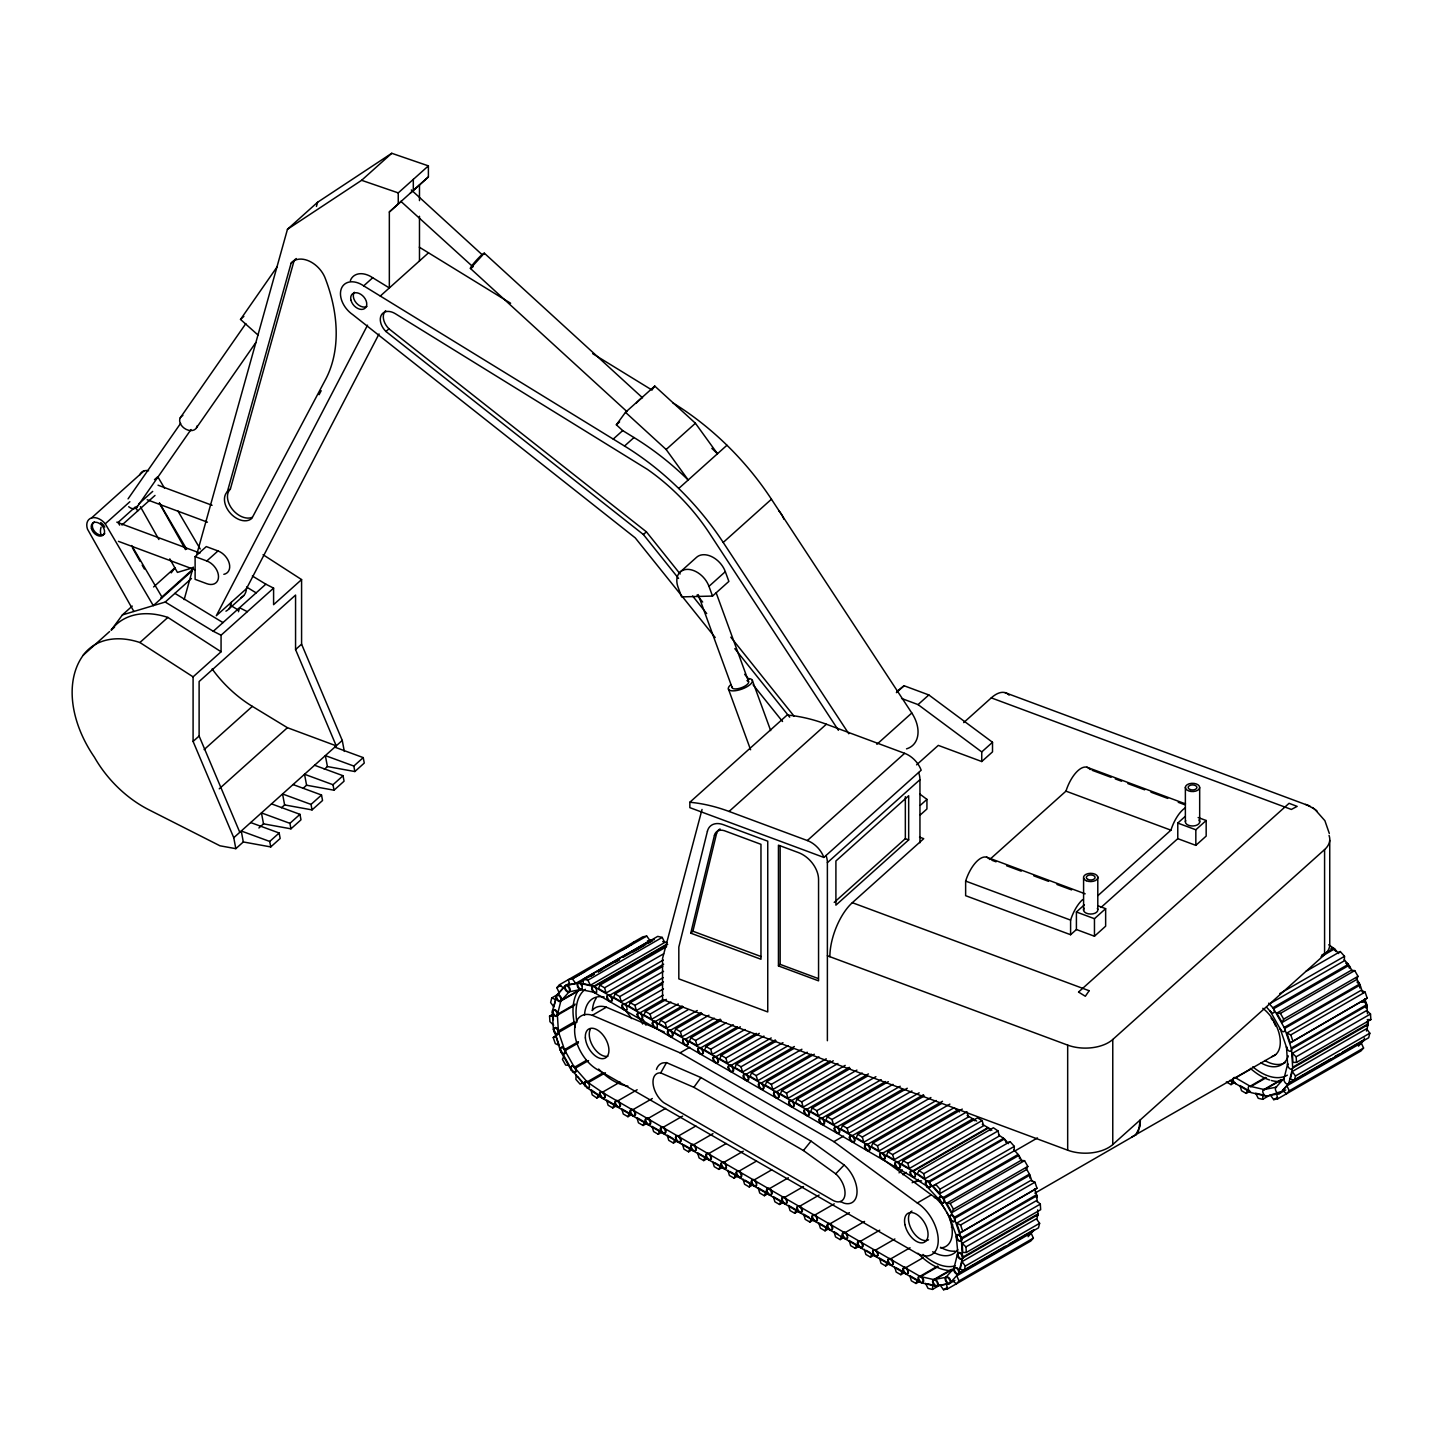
<?xml version="1.0" encoding="UTF-8"?>
<svg xmlns="http://www.w3.org/2000/svg" width="1443" height="1443" viewBox="0 0 1443 1443"><rect width="100%" height="100%" fill="white"/><g stroke="black" fill="none" stroke-linecap="round" stroke-linejoin="round"><path stroke-width="1.5" d="M1135.569 1135.028L1138.401 1131.33L1140.331 1119.894L1140.168 1126.081L1135.785 1134.901L1034.847 1193.181M576.118 1074.891L575.901 1079.4L580.122 1084.162L582.954 1082.629L577.489 1076.442M939.772 1193.704L939.988 1189.194L935.785 1184.432L932.936 1185.966L939.772 1193.704L1014.104 1150.901L1014.321 1146.391L1010.118 1141.647L1007.268 1143.163M1337.463 953.083L1340.313 951.55L1344.515 956.312L1344.299 960.822L1269.966 1003.606M583.405 979.166L583.152 983.585L590.403 985.262L664.736 942.477L662.211 937.409L657.737 936.381L583.405 979.166L587.878 980.212L662.211 937.409M925.486 1283.332L928.029 1288.383L932.485 1289.429L932.755 1285.01M1262.679 1099.332L1262.95 1094.912L1255.681 1093.235L1258.224 1098.303L1262.679 1099.332L1270.309 1094.948M714.447 835.317A12.933 8.874 48.1 0 1 724.188 830.645L760.966 844.317L760.966 959.252L690.764 933.152L714.447 835.317L716.594 833.387A12.933 8.874 48.1 0 1 720.057 828.967M690.764 933.152L692.911 931.222L716.594 833.387M551.749 997.943L550.613 1002.506L553.859 1006.998L555.717 999.566L551.749 997.943L559.379 993.542M556.655 995.868L552.362 1011.02A3.571 2.056 60.1 0 1 556.385 1011.723A3.571 2.056 60.1 0 1 556.024 1016.395A3.571 2.056 60.1 0 1 552.308 1011.886L552.867 1011.561M953.787 1268.794L957.503 1253.949M1005.338 1246.193L958.693 1273.051L962.409 1258.206L1037.86 1214.772L1036.795 1219.01M962.048 1261.597L960.172 1269.028L964.14 1270.652L1038.473 1227.867L1039.627 1223.303L1036.363 1218.812L962.048 1261.597L965.295 1266.088L964.14 1270.652M1283.981 1078.697L1287.697 1063.852M1275.81 1087.535L1284.342 1077.993A3.571 2.056 60.1 0 0 1285.406 1082.917A3.571 2.056 60.1 0 0 1288.888 1082.99L1292.603 1068.127L1368.054 1024.692L1366.467 1031.042M1292.243 1071.518L1290.367 1078.931L1294.335 1080.573L1368.667 1037.77L1369.822 1033.206L1366.557 1028.715L1292.243 1071.518L1295.489 1075.991L1294.335 1080.573M702.038 809.451L662.535 958.495L662.535 999.548L1067.676 1150.197A32.63 18.831 0 0 0 1112.769 1144.552L1324.584 954.671A32.63 18.831 0 0 0 1329.743 945.381L1329.743 840.313M238.456 611.742L239.556 607.737L247.33 611.67M184.163 599.603L193.236 567.063M196.861 554.058L287.464 229.275L317.604 202.254L391.756 153.283L428.391 165.873L428.391 176.912L412.77 190.963M291.107 263.203A22.944 15.747 48.1 0 1 309.289 261.147A22.944 15.747 48.1 0 1 325.523 279.058A155.7 106.872 48.1 0 1 325.523 379.563L251.93 518.271A18.092 12.41 48.1 0 1 230.7 513.6A18.092 12.41 48.1 0 1 227.363 491.738L291.107 263.203L294.138 260.498A22.944 15.747 48.1 0 1 296.266 258.531M252.218 517.334A18.092 12.41 48.1 0 1 232.179 509.09A18.092 12.41 48.1 0 1 230.375 489.033L294.138 260.498M316.432 206.457L317.604 202.254M666.612 946.698L599.909 985.1L598.52 988.581L606.096 992.964L663.275 960.046M662.716 966.449L615.061 993.866L613.69 997.347L621.266 1001.749L663.203 977.614M662.626 984L630.23 1002.651L628.841 1006.132L636.417 1010.515L663.113 995.165M666.359 999.368L645.382 1011.435L644.011 1014.916L651.587 1019.299L678.264 1003.931M612.788 1107.935L614.159 1104.454L606.583 1100.071L608.116 1105.23L612.788 1107.935L616.594 1105.735M683.423 1007.034L660.551 1020.201L659.162 1023.682L666.738 1028.083L697.24 1010.515M627.939 1116.72L629.328 1113.238L621.753 1108.837L623.286 1114.014L627.939 1116.72L631.745 1114.519M702.398 1013.617L675.703 1028.985L674.332 1032.466L681.908 1036.85L714.303 1018.199M643.109 1125.486L644.48 1122.005L636.904 1117.622L638.437 1122.798L643.109 1125.486L646.915 1123.303M721.374 1020.201L690.872 1037.77L689.483 1041.251L697.059 1045.634L733.278 1024.783M658.261 1134.27L659.649 1130.789L652.074 1126.406L653.607 1131.565L658.261 1134.27L662.066 1132.07M740.331 1026.785L706.024 1046.536L704.653 1050.017L712.229 1054.418L750.342 1032.466M672.907 1138.473L667.225 1135.172L668.758 1140.349L673.43 1143.054L674.801 1139.573M759.307 1033.368L721.193 1055.32L719.804 1058.801L727.38 1063.184L771.229 1037.95M682.395 1143.956L683.928 1149.133L688.582 1151.821L689.97 1148.339L684.289 1145.057M776.37 1041.052L736.345 1064.104L734.974 1067.586L742.55 1071.969L788.293 1045.634M703.751 1160.605L705.122 1157.124L697.546 1152.741L699.079 1157.899L703.751 1160.605L707.557 1158.404M793.452 1048.736L751.514 1072.87L750.126 1076.352L757.701 1080.753L807.268 1052.218M712.716 1161.507L714.249 1166.684L718.903 1169.389L720.291 1165.908L714.61 1162.607M814.321 1054.22L766.666 1081.655L765.295 1085.136L772.871 1089.519L826.244 1058.801M727.867 1170.291L729.4 1175.468L734.072 1178.155L735.443 1174.674L729.761 1171.391M833.296 1060.803L781.835 1090.439L780.447 1093.92L788.022 1098.303L845.201 1065.385M743.037 1179.075L744.57 1184.234L749.224 1186.94L750.613 1183.458L744.931 1180.158M850.36 1068.487L796.987 1099.205L795.616 1102.686L803.192 1107.088L862.265 1073.069M764.393 1195.724L765.764 1192.243L758.188 1187.842L759.721 1193.018L764.393 1195.724L768.199 1193.523M867.423 1076.171L812.156 1107.99L810.768 1111.471L818.343 1115.854L881.24 1079.653M779.545 1204.49L780.934 1201.009L773.358 1196.626L774.891 1201.803L779.545 1204.49L783.351 1202.308M888.311 1081.655L827.308 1116.774L825.937 1120.255L833.513 1124.638L900.216 1086.236M794.714 1213.274L796.085 1209.793L788.509 1205.41L790.043 1210.569L794.714 1213.274L798.52 1211.074M907.286 1088.238L842.478 1125.54L841.089 1129.021L848.664 1133.422L919.191 1092.82M809.361 1217.477L803.679 1214.176L805.212 1219.353L809.866 1222.059L811.255 1218.577M924.35 1095.922L857.629 1134.324L856.258 1137.805L863.834 1142.189L936.254 1100.504M825.035 1230.825L826.406 1227.344L818.83 1222.961L820.364 1228.137L825.035 1230.825L828.841 1228.642M941.413 1103.606L872.799 1143.109L871.41 1146.59L878.985 1150.973L953.318 1108.188M837.788 1233.927L834 1231.727L835.533 1236.904L840.187 1239.609L841.576 1236.128M887.95 1151.875L886.579 1155.356L894.155 1159.757L968.487 1116.954L966.954 1111.777L892.622 1154.58L887.95 1151.875L962.283 1109.09M855.356 1248.393L856.727 1244.894L849.151 1240.511L850.685 1245.688L855.356 1248.393L859.162 1246.193M903.12 1160.659L901.731 1164.14L909.306 1168.523L983.639 1125.738L982.106 1120.562L977.452 1117.856L903.12 1160.659L907.773 1163.365L909.306 1168.523M864.321 1249.295L865.854 1254.454L870.508 1257.16L871.897 1253.678M885.677 1265.944L887.048 1262.463L879.472 1258.062L881.006 1263.238L885.677 1265.944L889.483 1263.743M894.642 1266.846L896.175 1272.023L900.829 1274.71L902.218 1271.229L896.536 1267.946M915.998 1283.494L917.369 1280.013L909.793 1275.63L911.327 1280.789L915.998 1283.494L919.804 1281.294M1226.352 1081.925L1231.023 1084.631L1232.412 1081.15M1246.193 1093.415L1247.564 1089.934L1239.988 1085.533L1241.521 1090.71L1246.193 1093.415L1249.999 1091.215M951.893 1212.571L953.48 1209.234L1027.813 1166.431L1024.548 1160.677L1020.941 1160.425L946.608 1203.228L951.893 1212.571L1026.226 1169.768L1027.813 1166.431M1282.087 1022.474L1283.675 1019.137L1358.007 976.352L1354.743 970.598L1351.117 970.345L1276.802 1013.13L1282.087 1022.474L1356.402 979.689L1358.007 976.352M367.55 325.144L216.306 615.728L246.446 588.708L379.04 333.946M319.065 394.697L321.176 390.728M596.843 1098.033L598.556 1094.912L591.017 1089.736L592.207 1094.858L596.843 1098.033L600.667 1095.832M919.047 1170.562L917.333 1173.682L924.891 1178.859L999.223 1136.056L998.033 1130.951L993.379 1127.759L919.047 1170.562L923.7 1173.736L924.891 1178.859M660.696 1072.907L693.885 1087.319L803.426 1150.54L835.695 1173.826A17.496 10.101 60 0 1 844.949 1194.768A17.496 10.101 60 0 1 832.665 1200.197L663.708 1102.65A18.019 10.408 60 0 1 653.084 1083.819A18.019 10.408 60 0 1 660.696 1072.907L666.522 1062.625L700.919 1077.56L811.02 1141.124L844.155 1165.006A24.116 13.925 60 0 1 857.034 1191.593A24.116 13.925 60 0 1 844.047 1203.173L840.259 1201.514M257.972 335.01L240.512 319.426L276.894 267.171M180.231 417.857L245.851 323.593M128.066 498.863L180.646 423.34M137.139 506.908L190.999 429.545M196.555 427.669L255.754 342.64M693.885 1087.319L700.919 1077.56M625.486 412.319L666.143 449.494L688.203 479.996A224.675 154.239 48.1 0 0 634 437.536L622.709 430.591L616.359 424.801L625.486 412.319L654.761 386.075L695.418 423.25L717.478 453.751A224.675 154.239 48.1 0 0 711.85 448.376M652.146 389.646L654.761 386.075M109.614 631.529L83.279 655.14A103.698 71.194 48.1 0 0 94.408 757.196A95.112 65.296 48.1 0 0 148.882 809.776L219.967 845.796L235.822 848.664L233.766 837.716L193.091 741.431L193.091 676.857L221.068 651.767L167.875 617.424A80.844 55.501 48.1 0 0 111.273 630.05L122.402 614.916L132.251 606.078M171.212 572.871L174.928 567.821L153.589 586.94M803.426 1150.54L811.02 1141.124M559.487 984.739L563.419 987.968L559.144 992.73L556.854 987.679L559.487 984.739L642.838 936.814L646.717 936.074L650.035 940.602L575.703 983.386L569.39 984.577L568.506 979.599L572.384 978.877L646.717 936.074M569.552 983.278L564.989 985.912L556.439 995.454A3.571 2.056 60.1 0 1 560.66 997.997A3.571 2.056 60.1 0 1 558.928 1001.442A3.571 2.056 60.1 0 1 556.078 996.193M631.186 944.894L633.82 941.954M1028.083 1236.705L1033.783 1230.356L958.332 1273.79L949.783 1283.332A3.571 2.056 60.1 0 0 949.115 1278.895A3.571 2.056 60.1 0 0 945.616 1277.614L954.148 1268.09M959.036 1280.915L956.763 1275.846L1031.096 1233.062L1033.368 1238.13L959.036 1280.915L956.402 1283.855L952.488 1280.626M1033.368 1238.13L1030.735 1241.052L947.402 1288.978L943.524 1289.717L940.187 1285.208L946.5 1284.017L947.402 1288.978M1286.958 1085.767L1282.683 1090.529L1286.597 1093.758L1289.23 1090.818L1363.563 1048.033L1361.29 1042.982L1286.958 1085.767L1289.23 1090.818M1358.44 1046.157L1363.978 1040.259A3.571 2.056 60.1 0 1 1362.986 1040.674M1363.563 1048.033L1360.929 1050.973L1277.596 1098.899L1273.7 1099.638L1270.381 1095.111L1280.5 1091.738M1089.158 990.728L1085.334 996.265L1078.516 992.062M835.695 1173.826L844.155 1165.006M350.36 280.591A21.14 14.52 48.1 0 1 372.727 277.759L389.339 287.951L389.339 211.977L428.391 176.912M410.353 193.109L413.311 190.422L413.311 179.383M287.464 229.275L361.616 180.303L391.756 153.283M240.512 319.426L243.867 316.414M398.25 203.932L398.25 192.893L428.391 165.873M389.339 211.977L401.046 201.479M133.874 611.453L87.482 529.13A13.24 9.091 48.1 0 1 91.558 517.929L144.084 470.833M715.205 637.553L635.245 537.878L352.795 314.682A21.14 14.52 48.1 0 1 341.324 288.69A21.14 14.52 48.1 0 1 363.69 285.858L372.727 277.759M91.558 517.929A13.24 9.091 48.1 0 1 105.249 523.791L129.87 501.731M154.491 479.653L157.774 476.713L164.484 488.131M138.546 504.076L152.705 491.396M121.97 525.036L154.996 495.436M380.285 296.049L428.517 252.832M678.553 578.427L643.38 534.523L385.948 331.493L388.961 328.806A14.34 9.848 48.1 0 1 385.678 310.66M227.363 491.738L230.375 489.033M111.273 630.05L114.556 627.11M195.112 556.619L206.8 560.966A13.925 9.56 48.1 0 1 218.506 576.695A13.925 9.56 48.1 0 1 206.8 583.694L195.112 579.346L195.112 556.619L206.295 546.59L218.001 550.937A13.925 9.56 48.1 0 1 229.311 563.564A13.925 9.56 48.1 0 1 223.845 574.314M160.732 598.033L192.19 569.841M192.135 570.797L153.301 605.627L105.249 523.791M206.8 560.966L218.001 550.937M122.402 614.916L165.223 602.038L191.486 578.481M83.279 655.14A80.844 55.501 48.1 0 1 139.899 642.514L167.875 617.424M228.734 609.072L243.795 595.562M165.223 602.038L213.293 631.276L265.837 584.181L273.593 588.131L273.593 604.671L301.587 579.581L263.077 554.707M221.068 651.767L221.068 635.209L273.593 588.131M193.091 741.431L199.116 736.038L199.116 681.529L295.562 595.075L295.562 649.566L336.237 745.851L287.428 727.705L252.345 706.367A98.629 67.695 48.1 0 1 212.139 668.939M295.562 649.566L301.587 644.173L301.587 579.581M204.13 749.602L252.345 706.367M616.359 424.801L619.606 421.879M219.246 788.816L287.428 727.705M613.221 439.087L622.709 430.591M363.69 285.858L624.53 446.031L634 437.536M666.143 449.494L695.418 423.25M233.766 837.716L342.262 740.439L301.587 644.173M235.822 848.664L243.308 841.954L270.743 846.933L280.176 838.473L279.148 833.008L250.667 822.546M258.892 827.993L263.51 823.845L290.945 828.823L300.992 819.822L299.964 814.339L271.5 803.877M281.457 807.755L284.614 804.923L312.049 809.902L322.547 800.504L321.518 795.021L293.037 784.559M303.301 788.167L306.583 785.226L334.036 790.205L344.065 781.186L343.037 775.721L314.574 765.259M324.332 769.317L327.417 766.558L354.852 771.536L364.267 763.076L363.239 757.611L334.776 747.149M270.743 846.933L269.715 841.449L279.148 833.008M290.945 828.823L289.917 823.34L299.964 814.339M312.049 809.902L311.021 804.418L321.518 795.021M334.036 790.205L332.99 784.721L343.037 775.721M354.852 771.536L353.824 766.053L363.239 757.611M678.715 488.492L726.947 445.256M643.38 534.523L646.392 531.818L680.158 573.971M680.284 571.915L696.644 557.232A19.877 13.654 48.1 0 1 725.324 571.681L728.877 581.403L712.517 596.067L681.601 596.897L678.048 587.157A19.877 13.654 48.1 0 1 687.157 569.372A19.877 13.654 48.1 0 1 708.964 586.345L712.517 596.067M848.791 733.747L723.214 542.442L771.446 499.224A224.675 154.239 48.1 0 0 672.763 402.795M708.964 586.345L725.324 571.681M689.844 802.254L787.156 715.025A168.019 115.35 48.1 0 1 826.37 724.224L904.635 753.318A21.284 14.61 48.1 0 1 921.175 770.201L823.863 857.431L689.844 807.647L689.844 802.254A168.019 115.35 48.1 0 1 729.058 811.453L807.322 840.548A21.284 14.61 48.1 0 1 823.863 857.431M729.058 811.453L826.37 724.224M896.392 692.64L904.076 685.75L928.823 694.949L992.513 742.279L992.513 751.875L981.745 761.525L938.293 745.382L916.576 764.844M901.568 698.466L918.055 704.599L928.823 694.949M876.875 744.317L911.796 713.004L771.446 499.224M807.322 840.548L904.635 753.318M963.671 722.618L991.287 697.871A41.486 18.344 -69.6 0 1 1009.108 695.147M827.38 1040.728L827.38 862.661L919.949 779.671A21.284 14.61 48.1 0 0 918.596 772.51M920.291 805.338L926.929 799.386L919.804 794.029M981.745 761.525L981.745 751.929L992.513 742.279M920.291 814.934L926.929 808.982L926.929 799.386M834.216 902.416L905.338 838.654L905.338 796.716M908.675 839.898L835.912 905.14L835.912 860.984L908.675 795.742L908.675 839.898L905.338 838.654M778.444 965.926L778.444 845.165L798.502 852.615A23.864 16.378 48.1 0 1 818.56 879.545L818.56 980.843L778.444 965.926L780.158 964.375L780.158 845.851M829.869 956.691A41.486 18.344 -69.6 0 1 852.326 902.687L923.736 838.672L919.516 837.102M1090.078 769.534A26.75 11.833 -69.6 0 0 1065.962 791.143L989.754 859.469A26.75 11.833 -69.6 0 0 965.638 881.078L965.638 895.688L1070.598 934.721L1076.406 929.526L1076.406 911.994L1084.396 904.815M1100.955 907.503L1177.777 838.654L1177.777 823.069L1185.154 816.449M1098.033 895.526L1170.922 830.176A26.75 11.833 -69.6 0 1 1185.352 807.791M1076.406 929.526L1094.461 936.236L1094.461 918.704L1105.645 908.657L1097.636 905.681M1177.777 838.654L1195.832 845.364L1195.832 829.779L1206.168 820.508L1198.141 817.532M1094.461 936.236L1105.645 926.19L1105.645 908.657M1195.832 845.364L1206.168 836.092L1206.168 820.508M1078.624 991.972L1289.068 803.318L1297.149 806.384L1291.359 809.451L991.287 697.871M827.38 955.771L1067.676 1045.111A32.63 18.831 0 0 0 1112.769 1039.483L1324.584 849.584A32.63 18.831 0 0 0 1329.039 835.407M897.059 691.305L904.076 685.75M553.246 1037.571L555.898 1035.641L559.235 1045.435L555.302 1043.614L553.246 1037.571L557.07 1035.389M959.992 1232.953L1036.976 1188.22L1034.92 1182.196L1030.987 1180.356L956.655 1223.141L959.992 1232.953L1036.976 1188.22M1290.186 1042.856L1367.17 998.141L1365.114 992.099L1361.182 990.277L1286.849 1033.062L1290.186 1042.856L1367.17 998.141M592.315 1015.313L680.068 1052.849L833.892 1141.666L917.279 1202.975A31.006 17.911 60 0 1 938.203 1241.485A31.006 17.911 60 0 1 915.313 1252.434L596.103 1068.812A31.8 18.362 60 0 1 574.711 1032.719A31.8 18.362 60 0 1 592.315 1015.313L606.367 1007.196L664.267 1031.961M680.068 1052.849L689.736 1047.275M833.892 1141.666L843.578 1136.074M917.279 1202.975L931.33 1194.858A31.006 17.911 60 0 1 945.544 1210.082M1014.231 1151.352L1037.481 1137.932M556.854 987.679L560.678 985.479M574.007 977.813L585.443 971.229M621.662 950.378L629.292 945.977M564.989 985.912A3.571 2.056 60.1 0 0 566.558 991.323A3.571 2.056 60.1 0 0 569.552 989.645A3.571 2.056 60.1 0 0 565.674 985.515L578.3 983.116L594.227 973.935M598.069 971.734L619.191 959.577M623.033 957.358L651.839 940.782M578.3 983.116A3.571 2.056 60.1 0 0 578.354 988.058A3.571 2.056 60.1 0 0 582.214 988.202A3.571 2.056 60.1 0 0 578.968 983.134L582.828 980.843M590.566 976.388L594.426 974.151M598.304 971.933L602.182 969.696M615.71 961.904L619.588 959.667M633.134 951.875L644.732 945.201M648.61 942.964L652.47 940.746M569.732 991.287L560.624 1001.153L579.96 990.024M578.823 990.187L560.984 1000.45L557.269 1015.295L574.675 1005.266M581.655 989.267L568.47 991.99M578.95 983.062L593.47 986.435L667.009 944.101M593.452 986.417A3.571 2.056 60.1 0 0 592.261 990.457A3.571 2.056 60.1 0 0 596.464 992.171A3.571 2.056 60.1 0 0 594.173 986.705L667.694 944.389M553.715 1025.179L549.927 1021.698L549.567 1016.125L553.39 1013.924M575.198 1004.094L557.341 1014.375L558.477 1032.503L575.901 1022.492M595.49 992.55L580.411 989.501M599.909 985.1L604.581 987.788L663.654 953.787M609.325 995.49L663.672 964.213M561.363 1051.352L560.804 1051.676A3.571 2.056 60.1 0 0 564.971 1053.137A3.571 2.056 60.1 0 0 562.517 1047.726A3.571 2.056 60.1 0 0 560.353 1050.666L554.238 1030.735M553.679 1031.06A3.571 2.056 60.1 0 0 557.052 1034.36A3.571 2.056 60.1 0 0 558.207 1031.114L574.134 1021.951M615.061 993.866L619.732 996.572L663.564 971.337M624.494 1004.256L663.455 981.835M630.23 1002.651L634.902 1005.356L663.473 988.888M578.445 1041.648L564.429 1049.71L574.999 1068.397L588.546 1060.605M578.427 1042.928L564.88 1050.72L558.207 1031.114M639.646 1013.04L663.257 999.458M645.382 1011.435L650.053 1014.122L671.013 1002.055M586.399 1060.389L574.314 1067.333L587.986 1082.809L605.411 1072.78M654.815 1021.824L682.268 1006.024M603.066 1072.762L587.139 1081.925L602.236 1092.261A3.571 2.056 60.1 0 0 599.494 1093.307A3.571 2.056 60.1 0 0 601.767 1097.816L586.67 1087.481A3.571 2.056 60.1 0 0 589.303 1085.19A3.571 2.056 60.1 0 0 585.245 1081.547A3.571 2.056 60.1 0 0 585.822 1086.705L572.691 1071.031M660.551 1020.201L665.223 1022.907L688.077 1009.739M669.967 1030.591L701.262 1012.589M675.703 1028.985L680.375 1031.691L708.964 1015.223M685.136 1039.375L720.255 1019.155M936.489 1286.2A3.571 2.056 60.1 0 0 936.435 1281.258A3.571 2.056 60.1 0 0 932.593 1281.113A3.571 2.056 60.1 0 0 935.822 1286.182L921.301 1282.809A3.571 2.056 60.1 0 0 922.474 1278.769A3.571 2.056 60.1 0 0 918.271 1277.055A3.571 2.056 60.1 0 0 920.562 1282.502L602.236 1098.195A3.571 2.056 60.1 0 0 604.761 1096.734A3.571 2.056 60.1 0 0 602.236 1092.351L620.075 1082.07M690.872 1037.77L695.544 1040.457L726.027 1022.907M700.288 1048.159L737.337 1026.821M617.388 1101.135L637.157 1089.754M706.024 1046.536L710.696 1049.241L745.003 1029.49M715.457 1056.925L756.348 1033.386M632.557 1109.901L652.326 1098.52M721.193 1055.32L725.847 1058.026L763.978 1036.074M730.609 1065.71L775.342 1039.952M647.709 1118.686L665.566 1108.404M736.345 1064.104L741.017 1066.792L782.954 1042.658M745.778 1074.494L794.353 1046.518M662.878 1127.47L682.647 1116.088M751.514 1072.87L756.168 1075.576L801.911 1049.241M760.93 1083.26L811.435 1054.202M678.03 1136.236L695.887 1125.973M766.666 1081.655L771.338 1084.36L818.993 1056.925M673.43 1143.054L677.236 1140.854M776.1 1092.044L830.266 1060.858M693.199 1145.02L712.968 1133.639M781.835 1090.439L786.489 1093.127L837.95 1063.509M688.582 1151.821L692.387 1149.638M791.251 1100.829L849.422 1067.333M708.351 1153.805L726.208 1143.523M796.987 1099.205L801.659 1101.911L856.926 1070.093M806.421 1109.595L868.433 1073.899M723.52 1162.571L743.289 1151.189M812.156 1107.99L816.81 1110.695L875.901 1076.676M718.903 1169.389L722.709 1167.189M821.572 1118.379L885.515 1081.565M738.672 1171.355L756.529 1161.074M827.308 1116.774L831.98 1119.461L892.964 1084.36M734.072 1178.155L737.878 1175.973M836.742 1127.163L902.596 1089.249M753.841 1180.14L771.68 1169.858M842.478 1125.54L847.131 1128.246L911.94 1090.944M749.224 1186.94L753.03 1184.739M851.893 1135.93L923.52 1094.696M768.993 1188.906L788.347 1177.777M857.629 1134.324L862.301 1137.03L930.915 1097.528M867.063 1144.714L942.513 1101.28M784.162 1197.69L803.498 1186.543M872.799 1143.109L877.452 1145.796L949.891 1104.111M882.214 1153.498L957.683 1110.046A3.571 2.056 60.1 0 1 959.469 1111.94M799.314 1206.474L819.083 1195.093M897.384 1162.264L972.835 1118.83A3.571 2.056 60.1 0 1 974.62 1120.724M814.483 1215.24L834.252 1203.859M907.773 1163.365L982.106 1120.562M809.866 1222.059L813.672 1219.858M928.21 1186.994L912.535 1176.983A3.571 2.056 60.1 0 1 910.01 1172.51A3.571 2.056 60.1 0 1 912.535 1171.049L988.004 1127.614A3.571 2.056 60.1 0 1 990.295 1130.627M594.173 992.55L912.535 1176.893A3.571 2.056 60.1 0 0 915.277 1175.919A3.571 2.056 60.1 0 0 913.004 1171.427L988.455 1127.993L991.81 1130.284M829.635 1224.025L849.404 1212.643M923.7 1173.736L998.033 1130.951M927.633 1187.318A3.571 2.056 60.1 0 1 925.36 1182.809A3.571 2.056 60.1 0 1 928.102 1181.763L1003.552 1138.311A3.571 2.056 60.1 0 1 1005.843 1142.333M1321.662 955.194L1333.747 948.231L1328.714 944.786M941.034 1201.586L926.785 1186.435A3.571 2.056 60.1 0 0 930.14 1187.012A3.571 2.056 60.1 0 0 928.949 1182.412L1004.418 1138.978L1008.513 1143.614M1321.066 956.691L1334.613 948.881L1338.707 953.534M844.804 1232.791L864.573 1221.427M932.936 1185.966L1010.118 1141.647M1306.005 971.301L1340.313 951.55M840.187 1239.609L843.993 1237.409M939.988 1189.194L1014.321 1146.391M1279.725 993.614L1344.515 956.312M859.956 1241.575L879.725 1230.194M1022.023 1161.038L1018.848 1155.428L943.397 1198.862A3.571 2.056 60.1 0 1 942.495 1203.119A3.571 2.056 60.1 0 1 939.068 1198.285A3.571 2.056 60.1 0 1 942.676 1197.852L1018.091 1154.454L1013.996 1149.8M1280.536 1029.454L1269.966 1010.767A3.571 2.056 60.1 0 0 1273.826 1012.661A3.571 2.056 60.1 0 0 1272.87 1007.755L1348.285 964.357L1344.191 959.721M1352.217 970.941L1349.043 965.349L1273.592 1008.783L1284.162 1027.47A3.571 2.056 60.1 0 1 1283.801 1031.691A3.571 2.056 60.1 0 1 1280.085 1028.426L1286.759 1048.033M946.608 1203.228L950.215 1203.48L1024.548 1160.677M1276.802 1013.13L1280.41 1013.383L1354.743 970.598M875.125 1250.36L894.894 1238.978M870.508 1257.16L874.314 1254.977M950.901 1219.209L939.772 1200.847M1031.889 1181.005L1029.887 1175.125L954.436 1218.577A3.571 2.056 60.1 0 1 952.254 1221.518A3.571 2.056 60.1 0 1 949.819 1216.106A3.571 2.056 60.1 0 1 953.967 1217.549L1029.418 1174.115L1026.244 1168.505M1284.162 1027.47L1359.613 984.036L1356.438 978.426M1362.751 992.892L1360.082 985.046L1284.613 1028.48L1291.287 1048.087A3.571 2.056 60.1 0 1 1289.681 1051.262A3.571 2.056 60.1 0 1 1286.507 1046.824M890.277 1259.126L910.046 1247.762M956.655 1223.141L960.587 1224.981L1034.92 1182.196M1286.849 1033.062L1290.782 1034.902L1365.114 992.099M1131.835 1136.94L1275.648 1054.617M957.124 1237.805L949.891 1218.523M905.446 1267.91L923.286 1257.629M1235.641 1083.675A3.571 2.056 60.1 0 1 1233.116 1079.274A3.571 2.056 60.1 0 1 1235.641 1077.831L1251.117 1068.92M1034.559 1188.852L1036.561 1194.732L961.092 1238.184L954.436 1218.577M1291.287 1048.087L1366.755 1004.653L1364.753 998.772M961.074 1238.004A3.571 2.056 60.1 0 0 956.907 1234.937A3.571 2.056 60.1 0 0 958.008 1240.277A3.571 2.056 60.1 0 0 961.327 1239.212L1036.795 1195.778L1037.174 1201.821M1367.477 1013.744L1366.972 1005.681L1291.521 1049.115L1292.657 1067.261A3.571 2.056 60.1 0 1 1289.916 1068.812A3.571 2.056 60.1 0 1 1287.697 1063.888M900.829 1274.71L904.635 1272.528M1231.023 1084.631L1234.829 1082.43M962.174 1243.415L1036.507 1200.63L1040.313 1204.111L1040.656 1209.685L966.323 1252.47L962.752 1252.488L962.174 1243.415L965.98 1246.896L966.323 1252.47M1292.369 1053.336L1366.701 1010.533L1370.507 1014.014L1370.85 1019.588L1296.517 1062.391L1292.946 1062.409L1292.369 1053.336L1296.175 1056.799L1296.517 1062.391M965.98 1246.896L1040.313 1204.111M1296.175 1056.799L1370.507 1014.014M937.697 1266.088L919.84 1276.37L934.361 1279.743L954.346 1268.469M957.99 1254.544L956.294 1236.723M1265.403 1077.434L1250.035 1086.272L1264.555 1089.645L1281.979 1079.617M938.022 1266.665L920.598 1276.694L602.236 1092.351M1266.269 1077.687L1250.792 1086.597L1235.641 1077.831M1037.679 1209.883L1037.932 1213.906L962.463 1257.34L961.327 1239.212M1292.657 1067.261L1368.126 1023.827L1367.874 1019.786M951.514 1269.371L933.675 1279.634L946.301 1277.253A3.571 2.056 60.1 0 0 945.598 1280.897A3.571 2.056 60.1 0 0 949.097 1283.747L954.905 1280.392M1281.15 1079.598L1263.87 1089.555L1276.496 1087.156A3.571 2.056 60.1 0 0 1276.099 1091.395A3.571 2.056 60.1 0 0 1279.977 1093.235L1288.527 1083.711L1363.978 1040.259M965.295 1266.088L1039.627 1223.303M1295.489 1075.991L1369.822 1033.206M1009.18 1243.992L1034.144 1229.616A3.571 2.056 60.1 0 1 1032.16 1230.645M1288.888 1082.971L1331.131 1058.639M1334.973 1056.438L1338.815 1054.22M1342.657 1052.019L1364.338 1039.519A3.571 2.056 60.1 0 0 1364.32 1038.022M937.03 1285.803L949.097 1283.747M932.485 1289.429L940.115 1285.028M1285.749 1089.934L1279.292 1093.65L1266.665 1096.049A3.571 2.056 60.1 0 1 1262.986 1092.712A3.571 2.056 60.1 0 1 1264.537 1089.573M943.524 1289.717L947.33 1287.535M1273.7 1099.638L1277.524 1097.438M193.344 567.622L177.435 572.402L169.805 558.874M178.03 582.539L179.563 582.07M400.92 201.389L472.546 266.45M647.456 940.872L653.769 939.664A3.571 2.056 60.1 0 1 654.346 939.682M666.522 1062.625L662.914 1062.896A24.621 14.214 60 0 0 656.439 1069.443M549.567 1016.125L553.156 1016.106L553.372 1019.732M1367.279 1019.606L1370.85 1019.588M662.716 941.558L666.864 942.513M1266.016 1096.085L1251.496 1092.712A3.571 2.056 60.1 0 1 1248.267 1088.473A3.571 2.056 60.1 0 1 1250.756 1086.579M927.308 1283.747L930.933 1284.595M361.616 180.303L398.25 192.893M353.824 766.053L325.36 755.609L327.417 766.558M332.99 784.721L304.527 774.26L306.583 785.226M311.021 804.418L282.557 793.975L284.614 804.923M289.917 823.34L261.454 812.896L263.51 823.845M269.715 841.449L241.252 831.006L243.308 841.954M1004.959 692.604L1307.899 805.374M1086.85 767.207L1185.515 803.895M1092.171 770.309L1111.074 777.326M1115.277 778.895L1121.572 781.24M1127.867 783.585L1144.66 789.826M1150.955 792.171L1167.748 798.412M1178.246 802.308L1184.541 804.653M1177.777 823.069L1195.832 829.779M1065.962 791.143L1170.922 830.176M158.045 485.191L212.085 505.284M147.186 499.765L207.449 522.168M116.811 522.15L199.964 553.066M986.525 857.142L1085.19 893.83M991.846 860.244L996.049 861.814M1006.547 865.71L1021.247 871.175M1033.837 875.865L1048.538 881.33M1056.925 884.451L1071.626 889.916M118.434 541.341L195.328 569.949M1076.406 911.994L1094.461 918.704M965.638 881.078L1070.598 920.111L1070.598 934.721M852.326 902.687L1088.996 990.674M692.911 931.222L761.056 956.547M780.158 964.375L818.163 978.516M1307.737 805.302L1313.96 808.711M1305.59 804.4L1310.37 806.439M213.293 631.276L221.068 635.209M1229.959 1080.374L1250.792 1092.441M953.895 1107.863L957.683 1110.046M967.153 1115.529L976.622 1121.031M982.304 1124.313L988.004 1127.614M594.173 986.705L912.535 1171.049M866.215 1250.396L870.003 1252.578M252.363 575.991L265.837 584.181M246.537 587.012L256.151 592.857M230.267 605.194L237.969 609.866M174.91 593.362L222.98 622.6M419.3 247.168L510.624 303.246M592.712 353.661L651.911 390.007M139.899 642.514L193.091 676.857M998.52 1134.883L1003.552 1138.311M913.004 1171.427L928.102 1181.763M1314.952 809.451L1324.89 820.688L1329.31 833.441M1312.3 807.503L1316.9 810.858M879.563 1156.781L931.33 1194.858M918.055 704.599L981.745 751.929M388.961 328.806L646.392 531.818M484.325 253.174L642.514 397.799A10.335 1.082 -47.6 0 0 636.435 402.922M411.327 189.953L482.575 255.104L472.168 266.54M470.418 268.452L626.947 411.58M1268.722 1003.156L1272.834 1007.791M1266.557 1007.178L1270.652 1011.814M928.949 1182.412L942.64 1197.888M697.041 595.039L702.669 602.056M730.807 637.193L794.119 716.215M692.622 595.977L706.691 613.546M734.83 648.665L789.7 717.171M744.66 674.278L748.863 679.527M753.066 684.776L782.539 721.5M572.384 978.877L575.703 983.386M838.419 730.284L709.758 533.712A165.007 113.275 48.1 0 0 647.438 469.39L395.31 313.69A14.34 9.848 48.1 0 0 381.259 315.223A14.34 9.848 48.1 0 0 385.948 331.493M177.886 510.948L200.234 549.007M159.488 502.958L186.67 549.224M131.692 545.526L162.265 597.582M1280.41 1013.383L1283.675 1019.137M950.215 1203.48L953.48 1209.234M943.397 1198.862L953.967 1217.567M560.804 1051.676L571.374 1070.363A3.571 2.056 60.1 0 1 572.312 1066.088A3.571 2.056 60.1 0 1 575.739 1070.922A3.571 2.056 60.1 0 1 572.131 1071.355M159.343 503.174L185.516 549.621M140.368 506.619L158.892 539.52M137.698 510.948L135.408 506.89L118.11 522.402L119.643 525.108M132.395 547.727L140.025 561.273M142.208 565.151L144.39 569.011M587.878 980.212L590.403 985.262M199.116 736.038L239.791 832.304M752.326 680.338L770.67 730.609M716.161 592.82L748.61 681.709M698.178 594.57L732.16 687.68M728.426 689.033L750.594 749.765M1290.782 1034.902L1292.838 1040.926M960.587 1224.981L962.643 1231.005M892.622 1154.58L894.155 1159.757M877.452 1145.796L878.985 1150.973M862.301 1137.03L863.834 1142.189M847.131 1128.246L848.664 1133.422M831.98 1119.461L833.513 1124.638M816.81 1110.695L818.343 1115.854M801.659 1101.911L803.192 1107.088M786.489 1093.127L788.022 1098.303M771.338 1084.36L772.871 1089.519M756.168 1075.576L757.701 1080.753M741.017 1066.792L742.55 1071.969M725.847 1058.026L727.38 1063.184M710.696 1049.241L712.229 1054.418M695.544 1040.457L697.059 1045.634M680.375 1031.691L681.908 1036.85M665.223 1022.907L666.738 1028.083M650.053 1014.122L651.587 1019.299M634.902 1005.356L636.417 1010.515M619.732 996.572L621.266 1001.749M604.581 987.788L606.096 992.964M342.262 740.439L344.318 751.406M1276.694 1093.92L1277.596 1098.899M1286.489 1046.644L1287.625 1064.79M552.308 1011.886L553.445 1030.031A3.571 2.056 60.1 0 1 555.771 1028.246A3.571 2.056 60.1 0 1 558.477 1032.503M1324.584 849.584L1324.584 954.671M1199.674 787.644A7.161 4.131 0 0 1 1188.653 790.908A7.161 4.131 0 0 1 1189.248 783.765A7.161 4.131 0 0 1 1199.674 787.644L1199.674 822.059M1185.37 787.229L1185.37 821.644M1112.769 1039.483L1112.769 1144.552M1097.798 876.983L1097.798 909.451M1083.585 877.939L1083.585 910.389M1067.676 1045.111L1067.676 1150.197M919.949 779.671L919.949 842.784M419.48 184.957L419.48 200.613M419.48 216.252L419.48 260.93M624.53 446.031A224.675 154.239 48.1 0 1 723.214 542.442M746.969 680.591A8.748 3.211 -20.1 0 1 742.514 687.301A8.748 3.211 -20.1 0 1 732.16 686.796M137.482 505.808A6.043 4.347 34.8 0 1 128.68 506.746M747.745 678.517A12.716 4.654 -20.1 0 1 749.927 684.722A12.716 4.654 -20.1 0 1 733.026 690.872A12.716 4.654 -20.1 0 1 730.843 684.649M231.385 602.218A19.517 13.402 48.1 0 1 225.938 611.183M139.791 474.927A13.24 9.091 48.1 0 1 148.611 470.743M104.762 533.603A7.955 5.465 48.1 0 1 94.895 531.836A7.955 5.465 48.1 0 1 94.246 521.861M100.703 522.582A7.955 5.465 48.1 0 1 104.762 527.11M246.446 588.708A19.517 13.402 48.1 0 1 241.017 597.673M473.142 266.612A10.335 1.082 -47.6 0 1 471.428 266.324A10.335 1.082 -47.6 0 1 480.573 255.988A10.335 1.082 -47.6 0 1 483.874 254.473M366.991 306.385A9.542 6.548 48.1 0 1 356.421 303.12A9.542 6.548 48.1 0 1 354.365 292.28M197.096 425.919A9.542 6.854 34.8 0 1 184.181 428.174A9.542 6.854 34.8 0 1 182.9 415.458M101.064 534.361A8.748 3.86 -69.6 0 1 101.064 527.218M911.796 713.004A31.493 21.627 48.1 0 1 906.529 748.845M778.643 510.551A19.877 13.654 48.1 0 1 783.892 519.173M1070.598 920.111A26.75 11.833 -69.6 0 1 1082.665 899.566M826.027 855.501A21.284 14.61 48.1 0 1 827.38 862.661M1198.899 819.967A7.161 4.131 0 0 1 1193.108 825.973A7.161 4.131 0 0 1 1185.713 820.58M1097.347 908.405A7.161 4.131 0 0 1 1090.565 914.05A7.161 4.131 0 0 1 1084.126 908.278M1262.823 1008.296A29.419 16.937 60.1 0 1 1279.725 1036.254A29.419 16.937 60.1 0 1 1271.716 1056.637M928.552 1239.826A16.631 9.596 60 0 1 911.922 1230.23A16.631 9.596 60 0 1 911.922 1211.038M946.536 1211.849A31.006 17.911 60 0 1 940.457 1247.888M592.243 1010.407A31.8 18.362 60 0 1 606.367 1007.196M607.9 1056.258A16.703 9.65 60 0 1 593.524 1047.329A16.703 9.65 60 0 1 590.331 1029.292M627.903 1086.11A57.251 33.009 60.1 0 1 598.647 1069.047M575.252 1027.416A57.251 33.009 60.1 0 1 578.409 990.439M643.055 1019.425A57.251 33.009 60.1 0 1 645.959 1025.161M576.911 1022.311A52.958 30.537 60.1 0 1 585.317 989.285M639.862 1018.812A52.958 30.537 60.1 0 1 642.658 1024.043M584.505 1015.15A41.035 23.665 60.1 0 1 604.112 996.951M622.366 1007.376A41.035 23.665 60.1 0 1 631.655 1018.596M592.388 1010.605A41.035 23.665 60.1 0 1 596.212 998.249M1288.328 1055.933A41.035 23.665 60.1 0 1 1260.875 1062.806M1285.316 1062.571A41.035 23.665 60.1 0 1 1264.826 1060.533M1281.095 1081.474A57.251 33.009 60.1 0 1 1271.337 1080.5M1269.642 1079.995A57.251 33.009 60.1 0 1 1250.414 1068.379M1287.318 1075.161A52.958 30.537 60.1 0 1 1252.777 1066.81M1271.067 1018.127A17.695 10.209 60.1 0 1 1272.852 1020.598M1273.646 1021.915A17.695 10.209 60.1 0 1 1275.63 1026.063M1367.243 1021.319A3.571 2.056 60.1 0 1 1368.126 1023.827M1368.054 1024.71A3.571 2.056 60.1 0 1 1367.405 1025.666M1363.779 1039.844A3.571 2.056 60.1 0 1 1362.625 1040.98M1366.972 1005.681A3.571 2.056 60.1 0 1 1365.89 1007.683M1367.116 1022.474A3.571 2.056 60.1 0 1 1366.954 1025.919M1331.149 948.628A3.571 2.056 60.1 0 1 1333.747 948.231M1334.613 949.007A3.571 2.056 60.1 0 1 1335.893 951.406M1331.33 948.141A3.571 2.056 60.1 0 1 1334.901 950.576M1345.778 963.13A3.571 2.056 60.1 0 1 1346.355 963.13M1347.004 963.347A3.571 2.056 60.1 0 1 1348.285 964.357M1346.445 963.671A3.571 2.056 60.1 0 1 1349.151 967.928M1357.178 981.835A3.571 2.056 60.1 0 1 1359.613 984.036M1360.082 985.046A3.571 2.056 60.1 0 1 1359.901 987.86M1349.043 965.349A3.571 2.056 60.1 0 1 1349.764 967.838M1357.286 982.449A3.571 2.056 60.1 0 1 1359.667 987.553M1362.39 1001.785A3.571 2.056 60.1 0 1 1365.294 1002.326M1365.89 1003.011A3.571 2.056 60.1 0 1 1366.755 1004.653M1361.813 1002.109A3.571 2.056 60.1 0 1 1364.086 1002.127M1365.331 1003.336A3.571 2.056 60.1 0 1 1366.016 1007.791M952.885 1270.471A57.251 33.009 60.1 0 1 917.91 1253.245M899.061 1172.852A57.251 33.009 60.1 0 1 902.29 1169.84M955.428 1265.764A52.958 30.537 60.1 0 1 922.997 1254.436M903.011 1174.782A52.958 30.537 60.1 0 1 906.24 1172.401M957.773 1249.566A41.035 23.665 60.1 0 1 932.683 1251.784M912.174 1182.719A41.035 23.665 60.1 0 1 921.59 1180.897M955.05 1251.153A41.035 23.665 60.1 0 1 940.565 1247.257M915.457 1182.448A41.035 23.665 60.1 0 1 918.361 1179.346M934.306 1197.6A17.695 10.209 60.1 0 1 937.319 1197.906M952.633 1224.458A17.695 10.209 60.1 0 1 951.388 1227.235M732.972 1067.279A3.571 2.056 60.1 0 1 732.034 1071.554A3.571 2.056 60.1 0 1 728.661 1066.593A3.571 2.056 60.1 0 1 732.449 1066.503M718.452 1060.19A3.571 2.056 60.1 0 1 715.8 1062.319A3.571 2.056 60.1 0 1 713.726 1056.961A3.571 2.056 60.1 0 1 717.802 1058.495M688.131 1042.622A3.571 2.056 60.1 0 1 685.479 1044.75A3.571 2.056 60.1 0 1 683.405 1039.411A3.571 2.056 60.1 0 1 687.481 1040.944M657.16 1027.524A3.571 2.056 60.1 0 1 653.589 1025.45A3.571 2.056 60.1 0 1 653.589 1021.319A3.571 2.056 60.1 0 1 657.16 1023.394M884.577 1155.049A3.571 2.056 60.1 0 1 883.639 1159.342A3.571 2.056 60.1 0 1 880.266 1154.382A3.571 2.056 60.1 0 1 884.054 1154.292M847.799 1237.571A3.571 2.056 60.1 0 1 843.921 1236.958A3.571 2.056 60.1 0 1 843.921 1232.16A3.571 2.056 60.1 0 1 847.799 1236.056M958.332 1273.79A3.571 2.056 60.1 0 1 954.112 1271.265A3.571 2.056 60.1 0 1 955.843 1267.82A3.571 2.056 60.1 0 1 958.693 1273.069M962.409 1258.206A3.571 2.056 60.1 0 1 958.405 1257.484A3.571 2.056 60.1 0 1 958.765 1252.813A3.571 2.056 60.1 0 1 962.481 1257.322M1037.86 1214.772A3.571 2.056 60.1 0 1 1036.705 1215.89M959.234 1271.211A3.571 2.056 60.1 0 1 956.186 1273.069A3.571 2.056 60.1 0 1 954.995 1267.513M956.763 1267.657A3.571 2.056 60.1 0 1 958.964 1270.363M1036.795 1195.778A3.571 2.056 60.1 0 1 1036.543 1197.113M1037.932 1213.906A3.571 2.056 60.1 0 1 1036.832 1215.908M962.156 1254.526A3.571 2.056 60.1 0 1 961.94 1259.017A3.571 2.056 60.1 0 1 958.134 1255.374A3.571 2.056 60.1 0 1 960.316 1252.758M960.984 1253.191A3.571 2.056 60.1 0 1 961.597 1253.787M930.717 1184.306A3.571 2.056 60.1 0 1 929.689 1187.481A3.571 2.056 60.1 0 1 926.352 1184.685A3.571 2.056 60.1 0 1 926.821 1181.023M927.362 1180.951A3.571 2.056 60.1 0 1 930.374 1183.458M1018.091 1154.454A3.571 2.056 60.1 0 1 1019.443 1158.657M944.389 1202.145A3.571 2.056 60.1 0 1 940.241 1200.432A3.571 2.056 60.1 0 1 941.269 1196.319M941.918 1196.536A3.571 2.056 60.1 0 1 944.624 1200.792M1029.418 1174.115A3.571 2.056 60.1 0 1 1029.707 1177.957M817.478 1220.002A3.571 2.056 60.1 0 1 813.599 1219.389A3.571 2.056 60.1 0 1 813.599 1214.609A3.571 2.056 60.1 0 1 817.478 1218.505M908.441 1272.672A3.571 2.056 60.1 0 1 905.14 1272.762A3.571 2.056 60.1 0 1 903.715 1267.946A3.571 2.056 60.1 0 1 907.268 1268.704M907.791 1269.479A3.571 2.056 60.1 0 1 908.441 1271.175M1036.561 1194.732A3.571 2.056 60.1 0 1 1036.381 1197.546M960.804 1236.218A3.571 2.056 60.1 0 1 960.695 1241.088A3.571 2.056 60.1 0 1 956.871 1236.687A3.571 2.056 60.1 0 1 960.208 1235.533M950.739 1281.041A3.571 2.056 60.1 0 1 948.52 1283.206A3.571 2.056 60.1 0 1 945.742 1278.732A3.571 2.056 60.1 0 1 948.448 1277.344M949.097 1277.885A3.571 2.056 60.1 0 1 950.179 1279.364M620.147 1103.534A3.571 2.056 60.1 0 1 618.181 1106.763A3.571 2.056 60.1 0 1 615.584 1101.352A3.571 2.056 60.1 0 1 619.75 1102.686M650.721 1121.932A3.571 2.056 60.1 0 1 648.051 1124.061A3.571 2.056 60.1 0 1 645.995 1118.722A3.571 2.056 60.1 0 1 650.071 1120.255M681.042 1139.501A3.571 2.056 60.1 0 1 678.372 1141.629A3.571 2.056 60.1 0 1 676.316 1136.272A3.571 2.056 60.1 0 1 680.393 1137.805M787.156 1202.452A3.571 2.056 60.1 0 1 783.278 1201.839A3.571 2.056 60.1 0 1 783.278 1197.059A3.571 2.056 60.1 0 1 787.156 1200.937M802.074 1208.873A3.571 2.056 60.1 0 1 800.107 1212.102A3.571 2.056 60.1 0 1 797.51 1206.691A3.571 2.056 60.1 0 1 801.677 1208.025M711.11 1156.204A3.571 2.056 60.1 0 1 709.144 1159.432A3.571 2.056 60.1 0 1 706.547 1154.021A3.571 2.056 60.1 0 1 710.714 1155.356M695.544 1146.59A3.571 2.056 60.1 0 1 694.624 1150.865A3.571 2.056 60.1 0 1 691.233 1145.904A3.571 2.056 60.1 0 1 695.021 1145.814M893.037 1261.543A3.571 2.056 60.1 0 1 891.071 1264.771A3.571 2.056 60.1 0 1 888.473 1259.36A3.571 2.056 60.1 0 1 892.64 1260.695M741.035 1177.055A3.571 2.056 60.1 0 1 737.445 1174.981A3.571 2.056 60.1 0 1 737.445 1170.85M737.968 1170.688A3.571 2.056 60.1 0 1 741.035 1172.925M741.431 1173.754A3.571 2.056 60.1 0 1 741.431 1176.676M771.752 1191.305A3.571 2.056 60.1 0 1 769.786 1194.551A3.571 2.056 60.1 0 1 767.189 1189.14A3.571 2.056 60.1 0 1 771.356 1190.475M726.514 1167.351A3.571 2.056 60.1 0 1 723.214 1167.423A3.571 2.056 60.1 0 1 721.789 1162.607A3.571 2.056 60.1 0 1 725.342 1163.383M725.865 1164.14A3.571 2.056 60.1 0 1 726.514 1165.836M878.12 1255.121A3.571 2.056 60.1 0 1 874.819 1255.194A3.571 2.056 60.1 0 1 873.394 1250.396A3.571 2.056 60.1 0 1 876.947 1251.153M877.47 1251.929A3.571 2.056 60.1 0 1 878.12 1253.606M937.734 1282.16A3.571 2.056 60.1 0 1 936.02 1285.677A3.571 2.056 60.1 0 1 933.206 1280.338A3.571 2.056 60.1 0 1 937.301 1281.33M923.286 1278.967A3.571 2.056 60.1 0 1 922.636 1282.484A3.571 2.056 60.1 0 1 919.245 1280.121A3.571 2.056 60.1 0 1 919.299 1276.189M919.804 1276.009A3.571 2.056 60.1 0 1 922.871 1278.137M561.273 997.762A3.571 2.056 60.1 0 1 559.361 1001.045A3.571 2.056 60.1 0 1 556.709 995.652A3.571 2.056 60.1 0 1 560.858 996.915M557.9 1014.05A3.571 2.056 60.1 0 1 554.491 1015.024A3.571 2.056 60.1 0 1 553.625 1009.703A3.571 2.056 60.1 0 1 557.774 1013.22M589.538 1087.264A3.571 2.056 60.1 0 1 586.02 1085.93A3.571 2.056 60.1 0 1 585.407 1081.492M587.03 1081.258A3.571 2.056 60.1 0 1 589.411 1083.639M564.484 1048.61A3.571 2.056 60.1 0 1 564.772 1053.552A3.571 2.056 60.1 0 1 560.804 1049.945A3.571 2.056 60.1 0 1 563.221 1047.474M702.651 1049.728A3.571 2.056 60.1 0 1 701.713 1054.003A3.571 2.056 60.1 0 1 698.34 1049.043A3.571 2.056 60.1 0 1 702.128 1048.953M608.621 994.822A3.571 2.056 60.1 0 1 612.409 999.278A3.571 2.056 60.1 0 1 609.036 1000.324A3.571 2.056 60.1 0 1 608.098 994.985M558.405 1029.941A3.571 2.056 60.1 0 1 557.81 1034.018A3.571 2.056 60.1 0 1 554.148 1030.446A3.571 2.056 60.1 0 1 556.024 1027.614M556.673 1027.957A3.571 2.056 60.1 0 1 557.918 1029.166M569.552 987.643A3.571 2.056 60.1 0 1 568.74 991.702A3.571 2.056 60.1 0 1 565.151 987.553A3.571 2.056 60.1 0 1 567.821 985.641M568.47 986.164A3.571 2.056 60.1 0 1 569.065 986.85M596.608 992.405A3.571 2.056 60.1 0 1 593.037 990.457A3.571 2.056 60.1 0 1 592.929 986.254A3.571 2.056 60.1 0 1 596.5 988.202M582.16 989.068A3.571 2.056 60.1 0 1 578.427 986.994A3.571 2.056 60.1 0 1 578.697 982.827A3.571 2.056 60.1 0 1 582.377 985.641M790.548 1100.161A3.571 2.056 60.1 0 1 794.335 1104.616A3.571 2.056 60.1 0 1 790.962 1105.663A3.571 2.056 60.1 0 1 790.024 1100.324M748.52 1076.893A3.571 2.056 60.1 0 1 746.554 1080.122A3.571 2.056 60.1 0 1 743.957 1074.71A3.571 2.056 60.1 0 1 748.123 1076.045M778.444 1097.744A3.571 2.056 60.1 0 1 774.873 1095.67A3.571 2.056 60.1 0 1 774.873 1091.539M775.396 1091.377A3.571 2.056 60.1 0 1 778.444 1093.614M778.841 1094.443A3.571 2.056 60.1 0 1 778.841 1097.365M626.839 1009.956A3.571 2.056 60.1 0 1 623.268 1007.899A3.571 2.056 60.1 0 1 623.268 1003.769A3.571 2.056 60.1 0 1 626.839 1005.825M809.162 1112.012A3.571 2.056 60.1 0 1 807.196 1115.241A3.571 2.056 60.1 0 1 804.599 1109.829A3.571 2.056 60.1 0 1 808.765 1111.164M839.483 1129.562A3.571 2.056 60.1 0 1 837.517 1132.791A3.571 2.056 60.1 0 1 834.92 1127.38A3.571 2.056 60.1 0 1 839.086 1128.715M870.057 1147.961A3.571 2.056 60.1 0 1 867.405 1150.089A3.571 2.056 60.1 0 1 865.331 1144.75A3.571 2.056 60.1 0 1 869.408 1146.283M900.378 1165.529A3.571 2.056 60.1 0 1 897.726 1167.658A3.571 2.056 60.1 0 1 895.652 1162.3A3.571 2.056 60.1 0 1 899.729 1163.834M756.835 1184.901A3.571 2.056 60.1 0 1 753.138 1184.523A3.571 2.056 60.1 0 1 752.615 1179.634M753.138 1179.472A3.571 2.056 60.1 0 1 756.835 1183.386M915.547 1175.811A3.571 2.056 60.1 0 1 911.651 1175.197A3.571 2.056 60.1 0 1 911.651 1170.417A3.571 2.056 60.1 0 1 915.547 1174.295M707.431 831.168L678.823 947.059L678.823 978.877L767.748 1011.94L767.748 841.179L723.322 824.674A19.354 13.294 48.1 0 0 707.431 831.168M564.015 1056.023L562.427 1059.36L565.674 1065.114L569.3 1065.367L564.015 1056.023M91.432 528.463A7.955 5.465 48.1 0 0 102.615 535.515A7.955 5.465 48.1 0 0 99.621 523.538A7.955 5.465 48.1 0 0 91.432 528.463M350.974 300.216A9.542 6.548 48.1 0 0 364.412 308.694A9.542 6.548 48.1 0 0 360.804 294.318A9.542 6.548 48.1 0 0 350.974 300.216M1190.15 789.574A4.401 2.543 0 0 0 1196.914 787.553A4.401 2.543 0 0 0 1190.511 785.19A4.401 2.543 0 0 0 1190.15 789.574M1086.236 880.699A7.161 4.131 0 0 0 1097.762 878.066A7.161 4.131 0 0 0 1088.058 873.61A7.161 4.131 0 0 0 1086.236 880.699M1087.95 879.454A4.401 2.543 0 0 0 1095.039 877.831A4.401 2.543 0 0 0 1089.068 875.107A4.401 2.543 0 0 0 1087.95 879.454M585.371 1037.932A16.703 9.65 60 0 0 603.95 1058.531A16.703 9.65 60 0 0 602.056 1033.909A16.703 9.65 60 0 0 585.371 1037.932M904.941 1224.656A16.631 9.596 60 0 0 924.62 1242.098A16.631 9.596 60 0 0 919.335 1216.341A16.631 9.596 60 0 0 904.941 1224.656M728.084 1067.171A3.571 2.056 60.1 0 0 731.872 1071.896A3.571 2.056 60.1 0 0 731.872 1066.828A3.571 2.056 60.1 0 0 728.084 1067.171M712.932 1058.386A3.571 2.056 60.1 0 0 716.72 1063.112A3.571 2.056 60.1 0 0 716.72 1058.062A3.571 2.056 60.1 0 0 712.932 1058.386M697.763 1049.62A3.571 2.056 60.1 0 0 701.551 1054.346A3.571 2.056 60.1 0 0 701.551 1049.277A3.571 2.056 60.1 0 0 697.763 1049.62M667.442 1032.052A3.571 2.056 60.1 0 0 671.229 1036.777A3.571 2.056 60.1 0 0 671.229 1031.727A3.571 2.056 60.1 0 0 667.442 1032.052M652.29 1023.285A3.571 2.056 60.1 0 0 656.078 1028.011A3.571 2.056 60.1 0 0 656.078 1022.943A3.571 2.056 60.1 0 0 652.29 1023.285M668.001 1031.727A3.571 2.056 60.1 0 0 671.807 1036.453A3.571 2.056 60.1 0 0 671.807 1031.402A3.571 2.056 60.1 0 0 668.001 1031.727M682.611 1040.836A3.571 2.056 60.1 0 0 686.399 1045.562A3.571 2.056 60.1 0 0 686.399 1040.493A3.571 2.056 60.1 0 0 682.611 1040.836M637.121 1014.501A3.571 2.056 60.1 0 0 640.908 1019.227A3.571 2.056 60.1 0 0 640.908 1014.158A3.571 2.056 60.1 0 0 637.121 1014.501M879.689 1154.941A3.571 2.056 60.1 0 0 883.477 1159.667A3.571 2.056 60.1 0 0 883.477 1154.616A3.571 2.056 60.1 0 0 879.689 1154.941M864.537 1146.175A3.571 2.056 60.1 0 0 868.325 1150.901A3.571 2.056 60.1 0 0 868.325 1145.832A3.571 2.056 60.1 0 0 864.537 1146.175M842.279 1234.252A3.571 2.056 60.1 0 0 846.067 1238.978A3.571 2.056 60.1 0 0 846.067 1233.927A3.571 2.056 60.1 0 0 842.279 1234.252M857.431 1243.036A3.571 2.056 60.1 0 0 861.218 1247.762A3.571 2.056 60.1 0 0 861.218 1242.694A3.571 2.056 60.1 0 0 857.431 1243.036M827.11 1225.486A3.571 2.056 60.1 0 0 830.897 1230.212A3.571 2.056 60.1 0 0 830.897 1225.143A3.571 2.056 60.1 0 0 827.11 1225.486M827.669 1225.161A3.571 2.056 60.1 0 0 831.475 1229.887A3.571 2.056 60.1 0 0 831.475 1224.818A3.571 2.056 60.1 0 0 827.669 1225.161M872.6 1251.821A3.571 2.056 60.1 0 0 876.388 1256.546A3.571 2.056 60.1 0 0 876.388 1251.478A3.571 2.056 60.1 0 0 872.6 1251.821M857.99 1242.712A3.571 2.056 60.1 0 0 861.796 1247.437A3.571 2.056 60.1 0 0 861.796 1242.369A3.571 2.056 60.1 0 0 857.99 1242.712M630.032 1111.363A3.571 2.056 60.1 0 0 633.82 1116.088A3.571 2.056 60.1 0 0 633.82 1111.038A3.571 2.056 60.1 0 0 630.032 1111.363M645.183 1120.147A3.571 2.056 60.1 0 0 648.971 1124.873A3.571 2.056 60.1 0 0 648.971 1119.804A3.571 2.056 60.1 0 0 645.183 1120.147M630.591 1111.038A3.571 2.056 60.1 0 0 634.379 1115.764A3.571 2.056 60.1 0 0 634.379 1110.713A3.571 2.056 60.1 0 0 630.591 1111.038M950.27 1217.513A3.571 2.056 60.1 0 0 954.472 1221.337A3.571 2.056 60.1 0 0 953.408 1215.818A3.571 2.056 60.1 0 0 950.27 1217.513M811.958 1216.702A3.571 2.056 60.1 0 0 815.746 1221.427A3.571 2.056 60.1 0 0 815.746 1216.359A3.571 2.056 60.1 0 0 811.958 1216.702M902.921 1269.371A3.571 2.056 60.1 0 0 906.709 1274.097A3.571 2.056 60.1 0 0 906.709 1269.028A3.571 2.056 60.1 0 0 902.921 1269.371M614.862 1102.596A3.571 2.056 60.1 0 0 618.65 1107.304A3.571 2.056 60.1 0 0 618.65 1102.254A3.571 2.056 60.1 0 0 614.862 1102.596M600.27 1093.487A3.571 2.056 60.1 0 0 604.058 1098.213A3.571 2.056 60.1 0 0 604.058 1093.145A3.571 2.056 60.1 0 0 600.27 1093.487M660.353 1128.931A3.571 2.056 60.1 0 0 664.141 1133.639A3.571 2.056 60.1 0 0 664.141 1128.588A3.571 2.056 60.1 0 0 660.353 1128.931M675.504 1137.697A3.571 2.056 60.1 0 0 679.292 1142.423A3.571 2.056 60.1 0 0 679.292 1137.373A3.571 2.056 60.1 0 0 675.504 1137.697M660.912 1128.606A3.571 2.056 60.1 0 0 664.7 1133.314A3.571 2.056 60.1 0 0 664.7 1128.264A3.571 2.056 60.1 0 0 660.912 1128.606M690.674 1146.482A3.571 2.056 60.1 0 0 694.462 1151.207A3.571 2.056 60.1 0 0 694.462 1146.139A3.571 2.056 60.1 0 0 690.674 1146.482M781.637 1199.151A3.571 2.056 60.1 0 0 785.425 1203.877A3.571 2.056 60.1 0 0 785.425 1198.808A3.571 2.056 60.1 0 0 781.637 1199.151M796.789 1207.917A3.571 2.056 60.1 0 0 800.576 1212.643A3.571 2.056 60.1 0 0 800.576 1207.593A3.571 2.056 60.1 0 0 796.789 1207.917M705.825 1155.248A3.571 2.056 60.1 0 0 709.613 1159.974A3.571 2.056 60.1 0 0 709.613 1154.923A3.571 2.056 60.1 0 0 705.825 1155.248M720.995 1164.032A3.571 2.056 60.1 0 0 724.783 1168.758A3.571 2.056 60.1 0 0 724.783 1163.689A3.571 2.056 60.1 0 0 720.995 1164.032M887.752 1260.587A3.571 2.056 60.1 0 0 891.54 1265.313A3.571 2.056 60.1 0 0 891.54 1260.262A3.571 2.056 60.1 0 0 887.752 1260.587M736.146 1172.816A3.571 2.056 60.1 0 0 739.934 1177.542A3.571 2.056 60.1 0 0 739.934 1172.474A3.571 2.056 60.1 0 0 736.146 1172.816M751.316 1181.583A3.571 2.056 60.1 0 0 755.104 1186.308A3.571 2.056 60.1 0 0 755.104 1181.258A3.571 2.056 60.1 0 0 751.316 1181.583M766.467 1190.367A3.571 2.056 60.1 0 0 770.255 1195.093A3.571 2.056 60.1 0 0 770.255 1190.024A3.571 2.056 60.1 0 0 766.467 1190.367M571.266 1067.784A3.571 2.056 60.1 0 0 575.216 1072.257A3.571 2.056 60.1 0 0 574.873 1067.008A3.571 2.056 60.1 0 0 571.266 1067.784M606.8 996.951A3.571 2.056 60.1 0 0 610.587 1001.676A3.571 2.056 60.1 0 0 610.587 996.608A3.571 2.056 60.1 0 0 606.8 996.951M621.969 1005.717A3.571 2.056 60.1 0 0 625.757 1010.443A3.571 2.056 60.1 0 0 625.757 1005.392A3.571 2.056 60.1 0 0 621.969 1005.717M637.68 1014.176A3.571 2.056 60.1 0 0 641.486 1018.902A3.571 2.056 60.1 0 0 641.486 1013.834A3.571 2.056 60.1 0 0 637.68 1014.176M788.726 1102.272A3.571 2.056 60.1 0 0 792.514 1106.997A3.571 2.056 60.1 0 0 792.514 1101.947A3.571 2.056 60.1 0 0 788.726 1102.272M773.574 1093.505A3.571 2.056 60.1 0 0 777.362 1098.231A3.571 2.056 60.1 0 0 777.362 1093.163A3.571 2.056 60.1 0 0 773.574 1093.505M743.253 1075.955A3.571 2.056 60.1 0 0 747.041 1080.663A3.571 2.056 60.1 0 0 747.041 1075.612A3.571 2.056 60.1 0 0 743.253 1075.955M758.405 1084.721A3.571 2.056 60.1 0 0 762.193 1089.447A3.571 2.056 60.1 0 0 762.193 1084.396A3.571 2.056 60.1 0 0 758.405 1084.721M758.964 1084.396A3.571 2.056 60.1 0 0 762.77 1089.122A3.571 2.056 60.1 0 0 762.77 1084.072A3.571 2.056 60.1 0 0 758.964 1084.396M819.047 1119.84A3.571 2.056 60.1 0 0 822.835 1124.566A3.571 2.056 60.1 0 0 822.835 1119.497A3.571 2.056 60.1 0 0 819.047 1119.84M803.895 1111.056A3.571 2.056 60.1 0 0 807.683 1115.782A3.571 2.056 60.1 0 0 807.683 1110.731A3.571 2.056 60.1 0 0 803.895 1111.056M819.606 1119.515A3.571 2.056 60.1 0 0 823.412 1124.241A3.571 2.056 60.1 0 0 823.412 1119.173A3.571 2.056 60.1 0 0 819.606 1119.515M834.216 1128.606A3.571 2.056 60.1 0 0 838.004 1133.332A3.571 2.056 60.1 0 0 838.004 1128.282A3.571 2.056 60.1 0 0 834.216 1128.606M849.368 1137.391A3.571 2.056 60.1 0 0 853.156 1142.116A3.571 2.056 60.1 0 0 853.156 1137.048A3.571 2.056 60.1 0 0 849.368 1137.391M849.927 1137.066A3.571 2.056 60.1 0 0 853.733 1141.792A3.571 2.056 60.1 0 0 853.733 1136.741A3.571 2.056 60.1 0 0 849.927 1137.066M894.858 1163.725A3.571 2.056 60.1 0 0 898.646 1168.451A3.571 2.056 60.1 0 0 898.646 1163.383A3.571 2.056 60.1 0 0 894.858 1163.725"/></g></svg>
